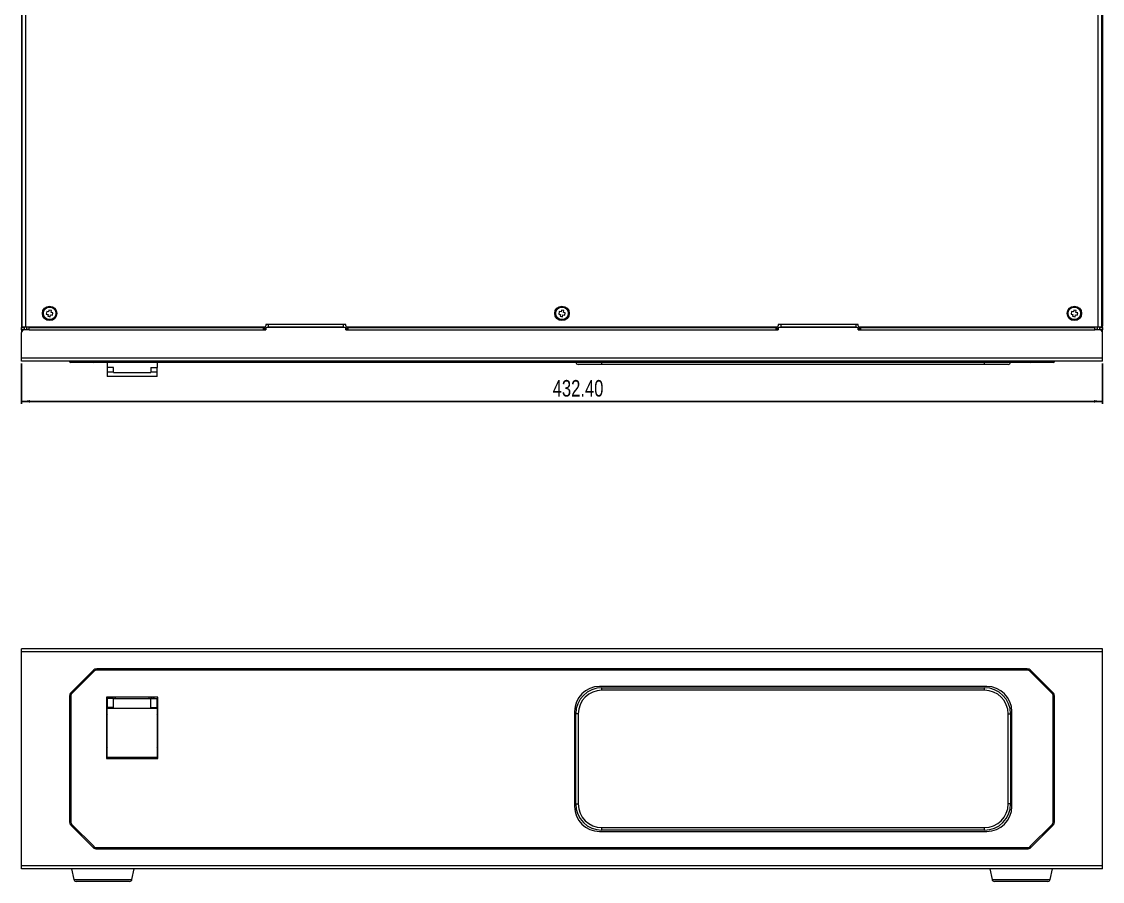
# Model space of a CAD drawing. Header units: millimetres. Extents: x 145 to 1161, y 54 to 851.
# Drawn here: x 144.9 to 577.3, y 53.9 to 398 of the extents above; entities that cross this region are included whole.
import ezdxf

# ---------------------------------------------------------------- set-up
doc = ezdxf.new("R2010")
doc.units = ezdxf.units.MM
doc.styles.add('SLDTEXTSTYLE0', font='TXT', dxfattribs={"width": 0.75})
doc.dimstyles.new('SLDDIMSTYLE0', dxfattribs={"dimtxt": 6.614583, "dimasz": 3.302, "dimexe": 0, "dimexo": 0.0625, "dimgap": 1.653646, "dimtad": 1, "dimrnd": 1e-09, "dimzin": 4, "dimdsep": 46, "dimtxsty": 'SLDTEXTSTYLE0', "dimsah": 1, "dimcen": 0.09, "dimadec": 0, "dimazin": 1, "dimtfac": 1, "dimtofl": 0, "dimtmove": 0, "dimatfit": 3, "dimfxl": 1, "dimfrac": 2, "dimtolj": 1, "dimtzin": 12, "dimarcsym": 0})

# ---------------------------------------------------------------- blocks, each defined once
blk = doc.blocks.new('_D')
for p, q in [((144.91, 261.11), (144.91, 245.01)), ((577.31, 261.11), (577.31, 245.01)), ((577.31, 246.01), (144.91, 246.01))]:
    blk.add_line(p, q)
for points in [[(144.91, 246.01), (148.21, 245.5), (148.21, 246.52)], [(577.31, 246.01), (574, 246.52), (574, 245.5)]]:
    blk.add_solid(points)
at = {"insert": (357.38, 254.54), "char_height": 6.615, "attachment_point": 1, "style": 'SLDTEXTSTYLE0'}
blk.add_mtext('432.40', dxfattribs=at)

msp = doc.modelspace()

# ---------------------------------------------------------------- linework, layer by layer
at = {"color": 7, "linetype": 'Continuous', "lineweight": 15}
for p, q in [((144.906, 512.809), (144.906, 276.109)), ((145.106, 275.709), (145.106, 512.709)), ((146.606, 275.709), (146.606, 512.709)), ((575.606, 275.709), (575.606, 512.709)), ((577.106, 275.709), (577.106, 512.709)), ((577.306, 512.809), (577.306, 276.109)), ((154.971, 281.932), (154.785, 280.95)), ((155.708, 281.793), (154.971, 281.932)), ((155.847, 282.53), (155.708, 281.793)), ((156.83, 282.344), (155.847, 282.53)), ((156.69, 281.607), (156.83, 282.344)), ((157.427, 281.468), (156.69, 281.607)), ((157.241, 280.485), (157.427, 281.468)), ((359.971, 281.932), (359.785, 280.95)), ((360.708, 281.793), (359.971, 281.932)), ((360.847, 282.53), (360.708, 281.793)), ((361.83, 282.344), (360.847, 282.53)), ((361.69, 281.607), (361.83, 282.344)), ((362.427, 281.468), (361.69, 281.607)), ((362.241, 280.485), (362.427, 281.468)), ((564.971, 281.932), (564.785, 280.95)), ((565.708, 281.793), (564.971, 281.932)), ((565.847, 282.53), (565.708, 281.793)), ((566.83, 282.344), (565.847, 282.53)), ((566.69, 281.607), (566.83, 282.344)), ((567.427, 281.468), (566.69, 281.607)), ((567.241, 280.485), (567.427, 281.468)), ((154.785, 280.95), (155.522, 280.81)), ((155.522, 280.81), (155.383, 280.073)), ((155.383, 280.073), (156.365, 279.888)), ((156.365, 279.888), (156.504, 280.625)), ((156.504, 280.625), (157.241, 280.485)), ((359.785, 280.95), (360.522, 280.81)), ((360.522, 280.81), (360.383, 280.073)), ((360.383, 280.073), (361.365, 279.888)), ((361.365, 279.888), (361.504, 280.625)), ((361.504, 280.625), (362.241, 280.485)), ((564.785, 280.95), (565.522, 280.81)), ((565.522, 280.81), (565.383, 280.073)), ((565.383, 280.073), (566.365, 279.888)), ((566.365, 279.888), (566.504, 280.625)), ((566.504, 280.625), (567.241, 280.485)), ((145.106, 276.109), (144.906, 276.109)), ((144.906, 276.109), (144.906, 275.609)), ((144.906, 275.609), (145.906, 275.609)), ((144.906, 274.609), (144.906, 275.609)), ((145.906, 274.609), (144.906, 274.609)), ((144.906, 274.609), (144.906, 273.609)), ((144.906, 263.309), (144.906, 273.609)), ((146.606, 275.709), (145.106, 275.709)), ((145.906, 275.609), (145.906, 275.709)), ((145.906, 275.609), (145.906, 274.609)), ((147.906, 274.609), (145.906, 274.609)), ((242.106, 275.709), (146.606, 275.709)), ((146.906, 275.709), (146.906, 274.609)), ((146.906, 274.909), (147.906, 274.909)), ((147.906, 274.709), (146.906, 274.709)), ((147.906, 275.609), (147.906, 275.709)), ((147.906, 275.609), (241.606, 275.609)), ((147.906, 274.609), (147.906, 275.609)), ((147.906, 274.609), (241.606, 274.609)), ((241.606, 275.709), (241.606, 275.609)), ((241.606, 275.609), (241.606, 274.609)), ((242.106, 274.709), (241.606, 274.709)), ((241.606, 274.609), (242.606, 274.609)), ((242.106, 275.709), (242.106, 274.609)), ((243.606, 276.709), (242.606, 276.709)), ((242.606, 276.709), (242.606, 276.209)), ((242.606, 275.109), (242.606, 274.609)), ((274.106, 275.609), (243.106, 275.609)), ((273.606, 276.709), (243.606, 276.709)), ((243.606, 276.709), (243.606, 275.709)), ((273.606, 275.709), (243.606, 275.709)), ((243.606, 275.609), (243.606, 275.709)), ((274.606, 276.709), (273.606, 276.709)), ((273.606, 276.709), (273.606, 275.709)), ((273.606, 275.709), (273.606, 275.609)), ((274.606, 276.209), (274.606, 276.709)), ((274.606, 274.609), (274.606, 275.109)), ((274.606, 274.609), (275.606, 274.609)), ((275.106, 274.609), (275.106, 275.709)), ((447.106, 275.709), (275.106, 275.709)), ((275.606, 275.609), (275.606, 275.709)), ((275.606, 275.609), (446.606, 275.609)), ((275.606, 274.609), (275.606, 275.609)), ((275.606, 274.609), (446.606, 274.609)), ((446.606, 275.709), (446.606, 275.609)), ((446.606, 275.609), (446.606, 274.609)), ((446.606, 274.609), (447.606, 274.609)), ((447.106, 275.709), (447.106, 274.609)), ((448.606, 276.709), (447.606, 276.709)), ((447.606, 276.709), (447.606, 276.209)), ((447.606, 275.109), (447.606, 274.609)), ((479.106, 275.609), (448.106, 275.609)), ((478.606, 276.709), (448.606, 276.709)), ((448.606, 276.709), (448.606, 275.709)), ((478.606, 275.709), (448.606, 275.709)), ((448.606, 275.609), (448.606, 275.709)), ((479.606, 276.709), (478.606, 276.709)), ((478.606, 276.709), (478.606, 275.709)), ((478.606, 275.709), (478.606, 275.609)), ((479.606, 276.209), (479.606, 276.709)), ((479.606, 274.609), (479.606, 275.109)), ((479.606, 274.609), (480.606, 274.609)), ((480.106, 274.609), (480.106, 275.709)), ((575.606, 275.709), (480.106, 275.709)), ((480.606, 274.709), (480.106, 274.709)), ((480.606, 275.609), (480.606, 275.709)), ((480.606, 275.609), (574.306, 275.609)), ((480.606, 274.609), (480.606, 275.609)), ((480.606, 274.609), (574.306, 274.609)), ((574.306, 275.709), (574.306, 275.609)), ((574.306, 274.609), (574.306, 275.609)), ((574.306, 274.909), (575.306, 274.909)), ((575.306, 274.709), (574.306, 274.709)), ((576.306, 274.609), (574.306, 274.609)), ((575.306, 274.609), (575.306, 275.709)), ((577.106, 275.709), (575.606, 275.709)), ((576.306, 275.709), (576.306, 275.609)), ((576.306, 275.609), (577.306, 275.609)), ((576.306, 274.609), (576.306, 275.609)), ((577.306, 274.609), (576.306, 274.609)), ((577.106, 276.109), (577.306, 276.109)), ((577.306, 275.609), (577.306, 276.109)), ((577.306, 275.609), (577.306, 274.609)), ((577.306, 273.609), (577.306, 274.609)), ((577.306, 263.309), (577.306, 273.609)), ((577.306, 263.309), (144.906, 263.309)), ((144.906, 262.109), (144.906, 263.309)), ((577.306, 262.109), (144.906, 262.109)), ((165.045, 261.609), (164.606, 261.609)), ((173.874, 261.609), (165.045, 261.609)), ((174.935, 261.609), (173.874, 261.609)), ((174.935, 261.609), (174.935, 262.109)), ((547.278, 261.609), (174.935, 261.609)), ((179.104, 261.609), (179.104, 259.509)), ((181.604, 259.509), (179.104, 259.509)), ((179.104, 259.509), (179.104, 257.759)), ((181.604, 257.509), (181.604, 259.509)), ((196.604, 259.509), (199.104, 259.509)), ((196.604, 259.509), (196.604, 257.509)), ((199.104, 261.609), (199.104, 259.509)), ((199.104, 257.759), (199.104, 259.509)), ((377.106, 260.809), (367.606, 260.809)), ((530.106, 260.809), (377.106, 260.809)), ((539.606, 260.809), (530.106, 260.809)), ((547.278, 261.609), (547.278, 262.109)), ((548.338, 261.609), (547.278, 261.609)), ((557.167, 261.609), (548.338, 261.609)), ((557.606, 261.609), (557.167, 261.609)), ((577.306, 262.109), (577.306, 263.309)), ((179.104, 257.759), (181.604, 257.759)), ((179.104, 257.759), (179.104, 256.009)), ((199.104, 256.009), (179.104, 256.009)), ((181.604, 257.509), (196.604, 257.509)), ((196.604, 257.759), (199.104, 257.759)), ((199.104, 256.009), (199.104, 257.759)), ((577.306, 146.938), (144.906, 146.938)), ((144.906, 145.738), (144.906, 146.938)), ((577.306, 145.738), (144.906, 145.738)), ((144.906, 60.138), (144.906, 145.738)), ((577.306, 145.738), (577.306, 146.938)), ((577.306, 60.138), (577.306, 145.738)), ((174.935, 138.438), (174.935, 138.938)), ((547.278, 138.938), (174.935, 138.938)), ((547.278, 138.438), (174.935, 138.438)), ((547.278, 138.438), (547.278, 138.938)), ((164.692, 129.524), (173.52, 138.352)), ((173.874, 137.999), (165.045, 129.171)), ((557.167, 129.171), (548.338, 137.999)), ((548.692, 138.352), (557.52, 129.524)), ((531.106, 131.938), (376.106, 131.938)), ((377.106, 130.438), (377.106, 131.438)), ((377.106, 131.438), (530.106, 131.438)), ((530.106, 130.438), (377.106, 130.438)), ((530.106, 130.438), (530.106, 131.438)), ((164.106, 128.11), (164.106, 77.767)), ((164.106, 128.11), (164.606, 128.11)), ((164.606, 128.11), (164.606, 77.767)), ((199.356, 127.688), (178.856, 127.688)), ((178.856, 127.688), (178.856, 103.088)), ((179.104, 127.066), (179.104, 123.566)), ((181.604, 127.066), (179.104, 127.066)), ((180.606, 127.688), (180.606, 127.066)), ((181.206, 127.688), (181.206, 127.066)), ((181.604, 127.066), (196.604, 127.066)), ((181.604, 123.066), (181.604, 127.066)), ((182.425, 127.688), (182.126, 127.066)), ((196.082, 127.066), (195.784, 127.688)), ((196.604, 123.066), (196.604, 127.066)), ((196.604, 127.066), (199.104, 127.066)), ((197.267, 127.688), (196.645, 127.066)), ((198.116, 127.688), (197.494, 127.066)), ((199.104, 123.566), (199.104, 127.066)), ((199.356, 103.088), (199.356, 127.688)), ((557.606, 128.11), (558.106, 128.11)), ((557.606, 77.767), (557.606, 128.11)), ((558.106, 77.767), (558.106, 128.11)), ((181.604, 123.566), (179.104, 123.566)), ((179.104, 123.566), (179.104, 123.066)), ((179.104, 103.566), (179.104, 123.066)), ((199.104, 123.066), (179.104, 123.066)), ((196.604, 123.566), (199.104, 123.566)), ((199.104, 125.043), (199.356, 125.188)), ((199.104, 123.066), (199.104, 123.566)), ((199.104, 123.066), (199.104, 103.566)), ((199.356, 122.879), (199.104, 122.734)), ((366.106, 121.938), (366.106, 83.938)), ((541.106, 83.938), (541.106, 121.938)), ((179.104, 120.765), (178.856, 120.247)), ((199.356, 120.24), (199.104, 120.765)), ((367.606, 120.938), (366.606, 120.938)), ((366.606, 84.938), (366.606, 120.938)), ((367.606, 120.938), (367.606, 84.938)), ((539.606, 84.938), (539.606, 120.938)), ((539.606, 120.938), (540.606, 120.938)), ((540.606, 120.938), (540.606, 84.938)), ((178.856, 107.616), (179.104, 107.186)), ((199.104, 107.186), (199.356, 107.622)), ((178.856, 103.088), (199.356, 103.088)), ((199.104, 103.566), (179.104, 103.566)), ((181.195, 103.566), (181.47, 103.088)), ((181.206, 103.088), (181.206, 103.546)), ((196.738, 103.088), (197.014, 103.566)), ((366.606, 84.938), (367.606, 84.938)), ((540.606, 84.938), (539.606, 84.938)), ((164.106, 77.767), (164.606, 77.767)), ((173.52, 67.524), (164.692, 76.352)), ((165.045, 76.706), (173.874, 67.878)), ((376.106, 73.938), (531.106, 73.938)), ((377.106, 74.438), (377.106, 75.438)), ((377.106, 75.438), (530.106, 75.438)), ((530.106, 74.438), (377.106, 74.438)), ((530.106, 74.438), (530.106, 75.438)), ((548.338, 67.878), (557.167, 76.706)), ((557.52, 76.352), (548.692, 67.524)), ((557.606, 77.767), (558.106, 77.767)), ((174.935, 66.938), (174.935, 67.438)), ((174.935, 67.438), (547.278, 67.438)), ((174.935, 66.938), (547.278, 66.938)), ((547.278, 66.938), (547.278, 67.438)), ((577.306, 60.138), (144.906, 60.138)), ((144.906, 58.938), (144.906, 60.138)), ((577.306, 58.938), (144.906, 58.938)), ((164.906, 58.938), (165.745, 54.742)), ((189.067, 54.742), (189.906, 58.938)), ((532.306, 58.938), (533.145, 54.742)), ((556.467, 54.742), (557.306, 58.938)), ((577.306, 58.938), (577.306, 60.138)), ((177.406, 53.938), (166.726, 53.938)), ((188.086, 53.938), (177.406, 53.938)), ((544.806, 53.938), (534.126, 53.938)), ((555.486, 53.938), (544.806, 53.938))]:
    msp.add_line(p, q, dxfattribs=at)
at = {"color": 8, "linetype": 'Continuous', "lineweight": 15}
for p, q in [((377.106, 260.809), (377.106, 261.609)), ((530.106, 260.809), (530.106, 261.609)), ((165.745, 54.742), (189.067, 54.742)), ((533.145, 54.742), (556.467, 54.742))]:
    msp.add_line(p, q, dxfattribs=at)
at = {"color": 7, "linetype": 'Continuous', "lineweight": 15, "flags": 128}
for points in [[(173.874, 137.999), (173.805, 138.068), (173.739, 138.134), (173.677, 138.195), (173.624, 138.249), (173.58, 138.293), (173.547, 138.326), (173.527, 138.346), (173.52, 138.352)], [(548.338, 137.999), (548.407, 138.068), (548.474, 138.134), (548.535, 138.195), (548.588, 138.249), (548.632, 138.293), (548.665, 138.326), (548.685, 138.346), (548.692, 138.352)], [(165.045, 129.171), (164.976, 129.239), (164.91, 129.306), (164.849, 129.367), (164.795, 129.42), (164.751, 129.464), (164.719, 129.497), (164.699, 129.517), (164.692, 129.524)], [(557.167, 129.171), (557.236, 129.239), (557.302, 129.306), (557.363, 129.367), (557.417, 129.42), (557.461, 129.464), (557.493, 129.497), (557.514, 129.517), (557.52, 129.524)], [(178.856, 104.452), (178.858, 104.452), (179.104, 104.471)], [(164.692, 76.352), (164.699, 76.359), (164.719, 76.379), (164.751, 76.412), (164.795, 76.456), (164.849, 76.51), (164.91, 76.571), (164.976, 76.637), (165.045, 76.706)], [(557.52, 76.352), (557.514, 76.359), (557.493, 76.379), (557.461, 76.412), (557.417, 76.456), (557.363, 76.51), (557.302, 76.571), (557.236, 76.637), (557.167, 76.706)], [(173.52, 67.524), (173.527, 67.531), (173.547, 67.551), (173.58, 67.584), (173.624, 67.628), (173.677, 67.681), (173.739, 67.742), (173.805, 67.809), (173.874, 67.878)], [(548.692, 67.524), (548.685, 67.531), (548.665, 67.551), (548.632, 67.584), (548.588, 67.628), (548.535, 67.681), (548.474, 67.742), (548.407, 67.809), (548.338, 67.878)]]:
    msp.add_lwpolyline(points, dxfattribs=at)
at = {"color": 7, "linetype": 'Continuous', "lineweight": 15}
for centre, radius in [((156.106, 281.209), 2.9), ((156.106, 281.209), 2.5), ((361.106, 281.209), 2.9), ((361.106, 281.209), 2.5), ((566.106, 281.209), 2.9), ((566.106, 281.209), 2.5)]:
    msp.add_circle(centre, radius, dxfattribs=at)
for centre, radius, start, end in [((145.906, 273.609), 1, 90, 180), ((242.106, 276.209), 0.5, 270, 0), ((243.106, 275.109), 0.5, 90, 180), ((274.106, 275.109), 0.5, 0, 90), ((275.106, 276.209), 0.5, 180, 270), ((447.106, 276.209), 0.5, 270, 0), ((448.106, 275.109), 0.5, 90, 180), ((479.106, 275.109), 0.5, 0, 90), ((480.106, 276.209), 0.5, 180, 270), ((576.306, 273.609), 1, 0, 90), ((164.606, 262.109), 0.5, 180, 270), ((165.134, 262.047), 0.446, 171.95118, 258.57858), ((173.962, 262.047), 0.446, 171.94994, 258.57982), ((367.606, 261.809), 1, 191.53696, 270), ((539.606, 261.809), 1, 270, 348.46304), ((548.25, 262.047), 0.446, 281.42018, 8.05006), ((557.078, 262.047), 0.446, 281.42142, 8.04882), ((557.606, 262.109), 0.5, 270, 0), ((174.935, 136.938), 2, 90, 135), ((174.935, 136.938), 1.5, 90, 135), ((547.278, 136.938), 2, 45, 90), ((547.278, 136.938), 1.5, 45, 90), ((376.106, 121.938), 10, 90, 180), ((377.106, 120.938), 10.5, 90, 180), ((377.106, 120.938), 9.5, 90, 180), ((530.106, 120.938), 10.5, 0, 90), ((530.106, 120.938), 9.5, 0, 90), ((531.106, 121.938), 10, 0, 90), ((166.106, 128.11), 2, 135, 180), ((166.106, 128.11), 1.5, 135, 180), ((556.106, 128.11), 1.5, 0, 45), ((556.106, 128.11), 2, 0, 45), ((376.106, 83.938), 10, 180, 270), ((377.106, 84.938), 10.5, 180, 270), ((377.106, 84.938), 9.5, 180, 270), ((530.106, 84.938), 10.5, 270, 0), ((530.106, 84.938), 9.5, 270, 0), ((531.106, 83.938), 10, 270, 0), ((166.106, 77.767), 2, 180, 225), ((166.106, 77.767), 1.5, 180, 225), ((556.106, 77.767), 1.5, 315, 0), ((556.106, 77.767), 2, 315, 0), ((174.935, 68.938), 2, 225, 270), ((174.935, 68.938), 1.5, 225, 270), ((547.278, 68.938), 1.5, 270, 315), ((547.278, 68.938), 2, 270, 315), ((166.726, 54.938), 1, 191.30993, 270), ((188.086, 54.938), 1, 270, 348.69007), ((534.126, 54.938), 1, 191.30993, 270), ((555.486, 54.938), 1, 270, 348.69007)]:
    msp.add_arc(centre, radius, start, end, dxfattribs=at)

# ---------------------------------------------------------------- dimensions: what is measured, and where the dimension line sits
dim = msp.add_linear_dim(base=(144.906, 246.009), p1=(577.306, 262.109), p2=(144.906, 262.109), dimstyle='SLDDIMSTYLE0')
dim.commit()
dim.dimension.update_dxf_attribs({"geometry": '_D', "text_midpoint": (370.818, 246.009), "dimtype": 160})

doc.saveas('drawing.dxf')
